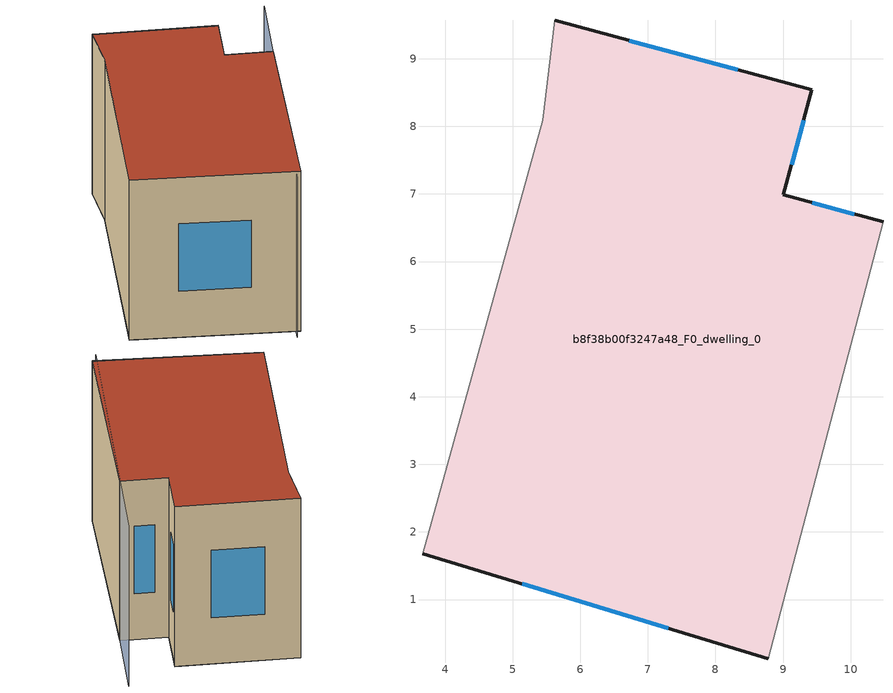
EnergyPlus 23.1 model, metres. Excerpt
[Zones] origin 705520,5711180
b8f38b00f3247a48_F0_dwelling_0
 floor ground (EU_floor_Construction): 8.78,0.13 10.48,6.59 9,6.99 9.43,8.54 5.63,9.57 5.44,8.09 3.67,1.68 z0
 wall outside (EU_wall_Construction): 8.78,0.13 3.67,1.68 / 5.63,9.57 9.43,8.54 9,6.99 10.48,6.59 z0:6
 wall adiabatic (EU_wall_Construction): 3.67,1.68 5.44,8.09 5.63,9.57 / 10.48,6.59 8.78,0.13 z0:6
 window (EU_Window_Construction): 7.3,0.58 5.15,1.23 / 6.73,9.27 8.33,8.84 / 9.31,8.09 9.13,7.43 / 9.43,6.87 10.05,6.7 z1.73:4.27
 roof outside (EU_roof_Construction): 9.43,8.54 9,6.99 10.48,6.59 8.78,0.13 3.67,1.68 5.44,8.09 5.63,9.57 z6
shading: 8.55,-0.15 11.17,8.99 z0:6
[Building]
EU S2 Campaign: North Axis=0; Terrain=City; Solar Distribution=FullExterior
[Site:Location]
London: Latitude=51.5; Longitude=-0.5; Time Zone=0; Elevation=25
[SizingPeriod:WeatherFileDays]
AnnualSizingPeriod: Begin Month=1; Begin Day of Month=1; End Month=12; End Day of Month=31; Day of Week for Start Day=Monday; Use Weather File Daylight Saving Period=No; Use Weather File Rain and Snow Indicators=No
[MATERIAL]
EU_InternalMass_Material: Roughness=MediumRough; Thickness=0.1; Conductivity=1; Density=1800; Specific Heat=900; Thermal Absorptance=0.9; Solar Absorptance=0.7; Visible Absorptance=0.7
[MATERIAL:NOMASS] Roughness=MediumRough; Thermal Absorptance=0.9; Solar Absorptance=0.7; Visible Absorptance=0.7
Name | Thermal Resistance
EU_wall_NoMass | 0.724719
EU_roof_NoMass | 2.98947
EU_floor_NoMass | 2.39157
[WINDOWMATERIAL:SIMPLEGLAZINGSYSTEM]
EU_Window_SimpleGlazing: UFactor=2.63425; Solar Heat Gain Coefficient=0.76; Visible Transmittance=0.76
[CONSTRUCTION]
EU_wall_Construction: EU_wall_NoMass
EU_roof_Construction: EU_roof_NoMass
EU_floor_Construction: EU_floor_NoMass
EU_InternalMass_Construction: EU_InternalMass_Material
EU_Window_Construction: EU_Window_SimpleGlazing
[ZONE]
b8f38b00f3247a48_F0_dwelling_0: Type=1; Multiplier=1; Ceiling Height=autocalculate; Volume=246.595; Floor Area=autocalculate; Part of Total Floor Area=Yes
[INTERNALMASS]
b8f38b00f3247a48_F0_dwelling_0_EU_InternalMass: Construction=EU_InternalMass_Construction; Zone or ZoneList=b8f38b00f3247a48_F0_dwelling_0; Surface Area=41.0992
[OTHEREQUIPMENT]
EU_Step8_InternalGain_b8f38b00f3247a48_F0_dwelling_0_f000: Fuel Type=Electricity; Zone or ZoneList or Space or SpaceList=b8f38b00f3247a48_F0_dwelling_0; Schedule=EU_Step8_GainSchedule_b8f38b00f3247a48_F0_dwelling_0_f000; Design Level Calculation Method=Watts/Area; Power per Zone Floor Area=1; Fraction Latent=0; Fraction Radiant=0; Fraction Lost=0; Carbon Dioxide Generation Rate=0; EndUse Subcategory=EU_Step8_InternalGains
[ZONEVENTILATION:DESIGNFLOWRATE]
EU_ConstantAir_b8f38b00f3247a48_F0_dwelling_0: Zone or ZoneList or Space or SpaceList=b8f38b00f3247a48_F0_dwelling_0; Schedule=EU_AlwaysOn; Design Flow Rate Calculation Method=AirChanges/Hour; Air Changes per Hour=0.418135; Ventilation Type=Natural; Fan Pressure Rise=0; Fan Total Efficiency=1; Constant Term Coefficient=1; Temperature Term Coefficient=0; Velocity Term Coefficient=0; Velocity Squared Term Coefficient=0; Minimum Indoor Temperature=-100; Maximum Indoor Temperature=100; Delta Temperature=-100; Minimum Outdoor Temperature=-100; Maximum Outdoor Temperature=100; Maximum Wind Speed=40
[HVACTEMPLATE:THERMOSTAT]
EU_HeatOnly_b8f38b00f3247a48_F0_dwelling_0: Constant Heating Setpoint=20; Constant Cooling Setpoint=50
[HVACTEMPLATE:ZONE:IDEALLOADSAIRSYSTEM]
b8f38b00f3247a48_F0_dwelling_0: Template Thermostat=EU_HeatOnly_b8f38b00f3247a48_F0_dwelling_0; System Availability Schedule=EU_AlwaysOn; Maximum Heating Supply Air Temperature=50; Minimum Cooling Supply Air Temperature=13; Maximum Heating Supply Air Humidity Ratio=0.0156; Minimum Cooling Supply Air Humidity Ratio=0.0077; Heating Limit=NoLimit; Cooling Limit=NoLimit; Heating Availability Schedule=EU_AlwaysOn; Cooling Availability Schedule=EU_CoolingOff; Dehumidification Control Type=ConstantSensibleHeatRatio; Cooling Sensible Heat Ratio=0.7; Dehumidification Setpoint=60; Humidification Control Type=None; Humidification Setpoint=30; Outdoor Air Method=None; Outdoor Air Flow Rate per Person=0.00944; Outdoor Air Flow Rate per Zone Floor Area=0; Outdoor Air Flow Rate per Zone=0; Demand Controlled Ventilation Type=None; Outdoor Air Economizer Type=NoEconomizer; Heat Recovery Type=None; Sensible Heat Recovery Effectiveness=0.7; Latent Heat Recovery Effectiveness=0.65
[SIZING:ZONE]
b8f38b00f3247a48_F0_dwelling_0: Zone Cooling Design Supply Air Temperature Input Method=SupplyAirTemperature; Zone Cooling Design Supply Air Temperature=13; Zone Heating Design Supply Air Temperature Input Method=SupplyAirTemperature; Zone Heating Design Supply Air Temperature=50; Zone Cooling Design Supply Air Humidity Ratio=0.008; Zone Heating Design Supply Air Humidity Ratio=0.008; Cooling Design Air Flow Method=DesignDay; Cooling Design Air Flow Rate=0; Cooling Minimum Air Flow per Zone Floor Area=0.000762; Cooling Minimum Air Flow=0; Cooling Minimum Air Flow Fraction=0.2; Heating Design Air Flow Method=DesignDay; Heating Design Air Flow Rate=0; Heating Maximum Air Flow per Zone Floor Area=0.002032; Heating Maximum Air Flow=0.141576; Heating Maximum Air Flow Fraction=0.3; Account for Dedicated Outdoor Air System=No; Dedicated Outdoor Air System Control Strategy=NeutralSupplyAir; Dedicated Outdoor Air Low Setpoint Temperature for Design=autosize; Dedicated Outdoor Air High Setpoint Temperature for Design=autosize; Zone Load Sizing Method=Sensible Load Only No Latent Load; Zone Latent Cooling Design Supply Air Humidity Ratio Input Method=HumidityRatioDifference; Zone Cooling Design Supply Air Humidity Ratio Difference=0.005; Zone Latent Heating Design Supply Air Humidity Ratio Input Method=HumidityRatioDifference; Zone Humidification Design Supply Air Humidity Ratio Difference=0.005
[SCHEDULE:CONSTANT]
Name | Hourly Value
EU_AlwaysOn | 1
EU_CoolingOff | 0
[SCHEDULE:FILE]
EU_Step8_GainSchedule_b8f38b00f3247a48_F0_dwelling_0_f000: File=../../schedules/b8f38b00f3247a48/b8f38b00f3247a48_F0_dwelling_0_f000_gain.csv; Column Number=1; Rows to Skip at Top=0; Number of Hours of Data=8760; Column Separator=Comma; Interpolate to Timestep=No; Minutes per Item=60; Adjust Schedule for Daylight Savings=Yes
